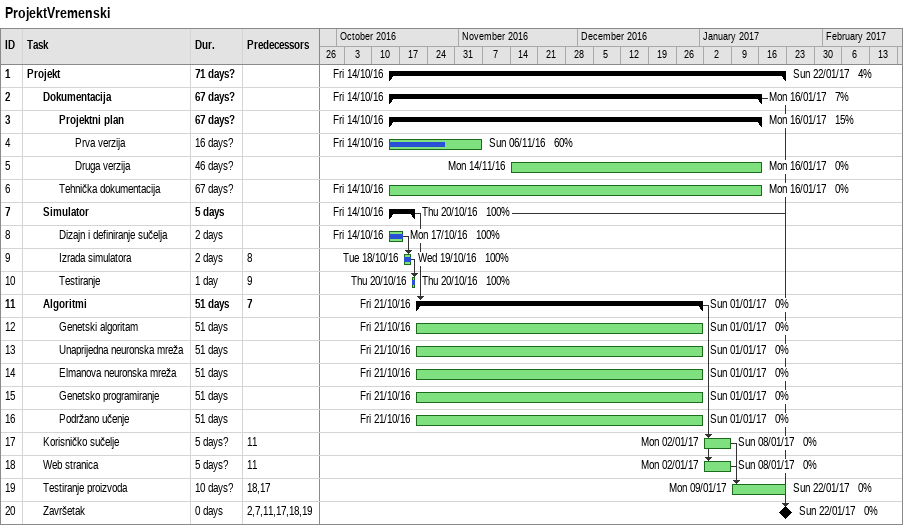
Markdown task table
ProjektVremenski

| ID | Level | Task | Duration | Start | Finish | Predecessors | % complete |
|---|---|---|---|---|---|---|---|
| 1 | 1 | **Projekt** | 71d? | 2016-10-14 | 2017-01-22 |  | 4 |
| 2 | 2 | **Dokumentacija** | 67d? | 2016-10-14 | 2017-01-16 |  | 7 |
| 3 | 3 | **Projektni plan** | 67d? | 2016-10-14 | 2017-01-16 |  | 15 |
| 4 | 4 | Prva verzija | 16d? | 2016-10-14 | 2016-11-06 |  | 60 |
| 5 | 4 | Druga verzija | 46d? | 2016-11-14 | 2017-01-16 |  | 0 |
| 6 | 3 | Tehnička dokumentacija | 67d? | 2016-10-14 | 2017-01-16 |  | 0 |
| 7 | 2 | **Simulator** | 5d | 2016-10-14 | 2016-10-20 |  | 100 |
| 8 | 3 | Dizajn i definiranje sučelja | 2d | 2016-10-14 | 2016-10-17 |  | 100 |
| 9 | 3 | Izrada simulatora | 2d | 2016-10-18 | 2016-10-19 | 8 | 100 |
| 10 | 3 | Testiranje | 1d | 2016-10-20 | 2016-10-20 | 9 | 100 |
| 11 | 2 | **Algoritmi** | 51d | 2016-10-21 | 2017-01-01 | 7 | 0 |
| 12 | 3 | Genetski algoritam | 51d | 2016-10-21 | 2017-01-01 |  | 0 |
| 13 | 3 | Unaprijedna neuronska mreža | 51d | 2016-10-21 | 2017-01-01 |  | 0 |
| 14 | 3 | Elmanova neuronska mreža | 51d | 2016-10-21 | 2017-01-01 |  | 0 |
| 15 | 3 | Genetsko programiranje | 51d | 2016-10-21 | 2017-01-01 |  | 0 |
| 16 | 3 | Podržano učenje | 51d | 2016-10-21 | 2017-01-01 |  | 0 |
| 17 | 2 | Korisničko sučelje | 5d? | 2017-01-02 | 2017-01-08 | 11 | 0 |
| 18 | 2 | Web stranica | 5d? | 2017-01-02 | 2017-01-08 | 11 | 0 |
| 19 | 2 | Testiranje proizvoda | 10d? | 2017-01-09 | 2017-01-22 | 18, 17 | 0 |
| 20 | 2 | Završetak | 0d | 2017-01-22 | 2017-01-22 | 2, 7, 11, 17, 18, 19 | 0 |
